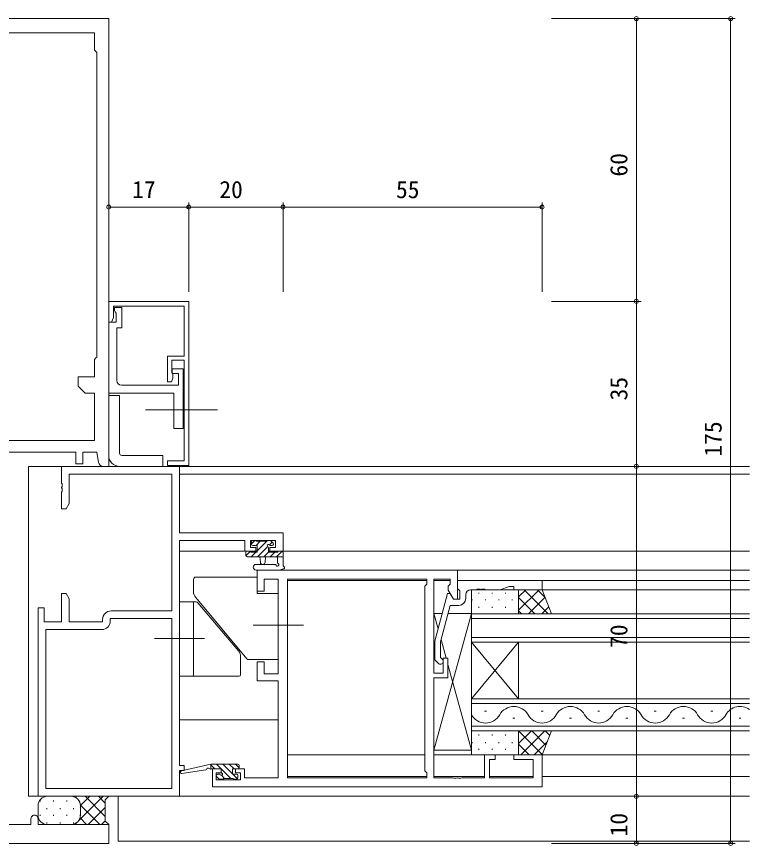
# Model space of a CAD drawing. Units: millimetres, scale not verified. Extents: x -594 to 539, y -420 to 386.
# Drawn here: x 5.4 to 161, y -187.9 to -12.1 of the extents above; entities that cross this region are included whole.
import ezdxf
from ezdxf.enums import TextEntityAlignment as Align

# ---------------------------------------------------------------- set-up
doc = ezdxf.new("R2010")
doc.units = ezdxf.units.MM
doc.header["$LTSCALE"] = 2
doc.linetypes.add('CHAIN2', pattern=[12, 9, -1, 1, -1])
for name, color, linetype, lineweight in [('0-3_YKK_11', 7, 'Continuous', 9), ('0-5_YKK_12', 2, 'Continuous', 9), ('0-6_YKK_13', 4, 'Continuous', 9), ('0-8_YKK_D', 6, 'Continuous', 9)]:
    doc.layers.add(name, color=color, linetype=linetype, lineweight=lineweight)
doc.styles.add('ＭＳ ゴシック', font='')
doc.styles.get('ＭＳ ゴシック').set_extended_font_data('MS Gothic')

msp = doc.modelspace()

# ---------------------------------------------------------------- linework, layer by layer
at = {"layer": '0-3_YKK_11'}
for p, q in [((-35, -12.48), (25, -12.48)), ((25, -12.48), (25, -107.48)), ((-32, -15.48), (22, -15.48)), ((22, -15.48), (22, -19.18)), ((22, -19.18), (22.3, -19.48)), ((22.3, -19.48), (22.5, -19.68)), ((22.5, -19.68), (22.5, -84.28)), ((22.5, -19.68), (22.5, -84.28)), ((25, -72.48), (42, -72.48)), ((25, -76.88), (25, -72.48)), ((26, -73.48), (26, -75.88)), ((41, -73.48), (26, -73.48)), ((26.2, -73.78), (26.2, -74.38)), ((27.8, -73.78), (26.2, -73.78)), ((27.8, -78.08), (27.8, -73.78)), ((41, -84.08), (41, -73.48)), ((42, -72.48), (42, -107.28)), ((26.2, -74.38), (26.4, -74.663)), ((26.4, -74.663), (26.6, -74.946)), ((26.6, -74.946), (26.6, -76.88)), ((25.6, -76.88), (25, -76.88)), ((26.6, -76.88), (25, -76.88)), ((25, -76.88), (25, -91.98)), ((26, -75.88), (25.6, -76.88)), ((26.7, -78.08), (27.8, -78.08)), ((26.7, -89.28), (26.7, -78.08)), ((22.5, -84.28), (22.3, -84.48)), ((37.5, -84.08), (41, -84.08)), ((37.5, -89.58), (37.5, -84.08)), ((22.3, -84.48), (22, -84.78)), ((22, -84.78), (22, -88.48)), ((38.4, -84.98), (38.4, -87.57)), ((41, -84.98), (38.4, -84.98)), ((41, -106.28), (41, -84.98)), ((38.4, -87.57), (38.597, -87.852)), ((38.5, -86.78), (38.5, -87.78)), ((40.8, -86.78), (38.5, -86.78)), ((38.5, -87.78), (39.8, -87.78)), ((38.597, -87.852), (38.597, -88.745)), ((39.8, -87.78), (39.8, -90.28)), ((40.8, -99.48), (40.8, -86.78)), ((18.5, -88.48), (18.5, -90.48)), ((22, -88.48), (18.5, -88.48)), ((38.294, -89.58), (37.5, -89.58)), ((38.597, -88.745), (38.294, -89.58)), ((18.5, -90.48), (20, -91.98)), ((39.8, -90.28), (27.7, -90.28)), ((20, -91.98), (22, -91.98)), ((22, -91.98), (22, -101.98)), ((25, -91.98), (38.8, -91.98)), ((38.8, -91.98), (38.8, -99.48)), ((38.8, -99.48), (40.8, -99.48)), ((22, -101.98), (-32, -101.98)), ((18, -104.48), (-1.5, -104.48)), ((18, -106.98), (18, -104.48)), ((19.5, -104.48), (19.5, -106.98)), ((22.5, -104.48), (19.5, -104.48)), ((22.861, -106.644), (22.5, -104.48)), ((19.5, -106.98), (18, -106.98)), ((37.5, -106.28), (41, -106.28)), ((37.5, -107.28), (37.5, -106.28)), ((15, -107.48), (40, -107.48)), ((15, -111.022), (15, -107.48)), ((25, -107.48), (23.847, -107.48)), ((42, -107.28), (37.5, -107.28)), ((40, -107.48), (40, -121.58)), ((16.63, -109.11), (16.63, -115.389)), ((38.37, -109.11), (16.63, -109.11)), ((38.37, -138.15), (38.37, -109.11)), ((15.12, -111.205), (15, -111.022)), ((15, -111.938), (15.12, -111.755)), ((15, -112.022), (15, -111.938)), ((15.12, -112.205), (15, -112.022)), ((15.12, -111.755), (15.12, -111.205)), ((15.12, -112.755), (15.12, -112.205)), ((15, -112.938), (15.12, -112.755)), ((15, -116.48), (15, -112.938)), ((16.63, -115.389), (16, -116.48)), ((16, -116.48), (15, -116.48)), ((40, -121.58), (62, -121.58)), ((62, -121.58), (62, -125.48)), ((53.9, -123.21), (40, -123.21)), ((40, -123.21), (40, -170.98)), ((53.9, -125.48), (53.9, -123.21)), ((55.1, -123.21), (55.1, -124.68)), ((60.37, -123.21), (55.1, -123.21)), ((55.1, -124.68), (56.2, -124.68)), ((56.2, -124.68), (56.2, -125.48)), ((59.2, -124.68), (60.37, -124.68)), ((59.2, -125.48), (59.2, -124.68)), ((60.37, -124.68), (60.37, -123.21)), ((56.2, -125.48), (53.9, -125.48)), ((62, -125.48), (59.2, -125.48)), ((56.5, -129.48), (56.5, -133.98)), ((99, -129.48), (56.5, -129.48)), ((99, -135.68), (99, -129.48)), ((58, -131.41), (61, -131.41)), ((58, -133.98), (58, -131.41)), ((61, -131.41), (61, -151.48)), ((92.5, -131.41), (62.93, -131.41)), ((62.93, -131.41), (62.93, -173.55)), ((62.93, -131.41), (62.93, -173.55)), ((92.5, -132.48), (92.5, -131.41)), ((94, -131.41), (97.5, -131.41)), ((94, -151.38), (94, -131.41)), ((97.5, -131.41), (97.5, -132.48)), ((99, -133.38), (99, -131.68)), ((99, -131.68), (117, -131.68)), ((117, -131.68), (117, -133.68)), ((92.07, -132.91), (92.5, -132.48)), ((92.07, -172.05), (92.07, -132.91)), ((97.5, -132.48), (97.07, -132.91)), ((97.07, -132.91), (97.07, -133.723)), ((99.3, -133.68), (99, -133.38)), ((103.225, -133.56), (103.042, -133.68)), ((103.775, -133.56), (103.225, -133.56)), ((103.958, -133.68), (103.775, -133.56)), ((104.225, -133.56), (104.042, -133.68)), ((104.775, -133.56), (104.225, -133.56)), ((104.958, -133.68), (104.775, -133.56)), ((110, -132.98), (108.077, -133.68)), ((111, -132.98), (110, -132.98)), ((111, -133.68), (111, -132.98)), ((15, -134.48), (16, -134.48)), ((15, -140.48), (15, -134.48)), ((16, -134.48), (16.63, -135.571)), ((56.5, -133.98), (58, -133.98)), ((94.2, -144.583), (96.907, -134.48)), ((96.907, -134.48), (97.507, -134.48)), ((97.07, -133.723), (98.2, -135.68)), ((97.507, -134.48), (98.2, -135.68)), ((99.5, -133.88), (99.3, -133.68)), ((99.5, -135.68), (99.5, -133.88)), ((100.8, -134.68), (100.8, -135.48)), ((103.042, -133.68), (101.8, -133.68)), ((104.042, -133.68), (103.958, -133.68)), ((108.077, -133.68), (104.958, -133.68)), ((117, -133.68), (111, -133.68)), ((16.63, -135.571), (16.63, -140.48)), ((97.48, -136.98), (95.4, -144.741)), ((99.3, -136.98), (97.48, -136.98)), ((98.2, -135.68), (99.5, -135.68)), ((98.2, -135.68), (99, -135.68)), ((10, -137.48), (11.3, -137.48)), ((10, -177.48), (10, -137.48)), ((11.3, -137.48), (11.3, -140.48)), ((25.5, -138.15), (38.37, -138.15)), ((11.3, -140.48), (15, -140.48)), ((16.63, -140.48), (23.7, -140.48)), ((23.7, -140.48), (23.7, -139.95)), ((25.33, -139.78), (25.33, -140.31)), ((38.37, -139.78), (25.33, -139.78)), ((38.37, -175.85), (38.37, -139.78)), ((38.37, -175.85), (38.37, -139.78)), ((11.63, -142.11), (11.63, -175.85)), ((23.53, -142.11), (11.63, -142.11)), ((94.2, -148.529), (94.2, -144.583)), ((95.4, -144.741), (95.4, -148.032)), ((56.5, -148.98), (56.5, -152.98)), ((58, -148.98), (56.5, -148.98)), ((58, -151.48), (58, -148.98)), ((94.976, -149.304), (94.2, -148.529)), ((95.4, -148.032), (95.824, -148.456)), ((96, -148.18), (96, -151.38)), ((97, -148.18), (96, -148.18)), ((97, -152.38), (97, -148.18)), ((56.5, -152.98), (61, -152.98)), ((61, -151.48), (58, -151.48)), ((61, -152.98), (61, -173.55)), ((96, -151.38), (94, -151.38)), ((94, -152.38), (97, -152.38)), ((94, -173.55), (94, -152.38)), ((104.8, -168.68), (104.8, -173.55)), ((107, -168.68), (104.8, -168.68)), ((107, -169.68), (107, -168.68)), ((111, -168.68), (111, -169.68)), ((117, -168.68), (111, -168.68)), ((117, -175.48), (117, -168.68)), ((105.8, -169.68), (107, -169.68)), ((105.8, -173.55), (105.8, -169.68)), ((111, -169.68), (115.07, -169.68)), ((115.07, -169.68), (115.07, -173.55)), ((40, -170.98), (41, -170.98)), ((40, -171.98), (40, -177.48)), ((41, -171.98), (40, -171.98)), ((41, -170.98), (41, -171.98)), ((47, -171.68), (47, -175.48)), ((48.9, -171.68), (47, -171.68)), ((48.9, -172.48), (48.9, -171.68)), ((51.9, -171.68), (51.9, -172.48)), ((53.8, -171.68), (51.9, -171.68)), ((53.8, -172.75), (53.8, -171.68)), ((92.5, -172.48), (92.07, -172.05)), ((47.8, -172.48), (48.9, -172.48)), ((47.8, -173.98), (47.8, -172.48)), ((53, -173.98), (47.8, -173.98)), ((51.9, -172.48), (53, -172.48)), ((53, -172.48), (53, -173.98)), ((53.8, -173.55), (53.8, -172.75)), ((61, -173.55), (53.8, -173.55)), ((62.93, -173.55), (92.5, -173.55)), ((92.5, -173.55), (92.5, -172.48)), ((98.042, -173.55), (94, -173.55)), ((98.225, -173.67), (98.042, -173.55)), ((98.775, -173.67), (98.225, -173.67)), ((98.958, -173.55), (98.775, -173.67)), ((99.042, -173.55), (98.958, -173.55)), ((99.225, -173.67), (99.042, -173.55)), ((99.775, -173.67), (99.225, -173.67)), ((99.958, -173.55), (99.775, -173.67)), ((104.8, -173.55), (99.958, -173.55)), ((115.07, -173.55), (105.8, -173.55)), ((11.63, -175.85), (38.37, -175.85)), ((47, -175.48), (117, -175.48)), ((40, -177.48), (10, -177.48)), ((8.5, -183.48), (8.5, -182.23)), ((10, -182.23), (10, -183.48)), ((-1.5, -183.48), (8.5, -183.48)), ((10, -183.48), (25, -183.48)), ((25, -183.48), (25, -187.48)), ((25, -187.48), (-35, -187.48))]:
    msp.add_line(p, q, dxfattribs=at)
for centre, radius, start, end in [((27.7, -89.28), 1, 180, 269.99998), ((23.847, -106.48), 1, 189.46231, 270), ((101.8, -134.68), 1, 90, 179.99998), ((99.3, -135.48), 1.5, 270, 359.99998), ((25.5, -139.95), 1.8, 90, 179.99998), ((23.53, -140.31), 1.8, 270, 359.99998), ((95.4, -148.88), 0.6, 224.99998, 45), ((9.25, -182.23), 0.75, 359.99998, 180)]:
    msp.add_arc(centre, radius, start, end, dxfattribs=at)
at = {"layer": '0-5_YKK_12'}
for p, q in [((8, -107.48), (15.5, -107.48)), ((8, -177.48), (8, -107.48)), ((39.7, -107.48), (161, -107.48)), ((40, -109.11), (161, -109.11)), ((40, -125.48), (56.5, -125.48)), ((58.9, -125.48), (161, -125.48)), ((62.93, -129.48), (161, -129.48)), ((62.93, -131.68), (92.499, -131.68)), ((62.93, -173.28), (62.93, -131.71)), ((94.002, -131.68), (97.499, -131.68)), ((99, -131.68), (161, -131.68)), ((117, -133.68), (161, -133.68)), ((161, -138.78), (102, -138.78)), ((102, -138.78), (102, -144.78)), ((102, -139.78), (161, -139.78)), ((161, -143.78), (102, -143.78)), ((102, -144.78), (161, -144.78)), ((102, -144.78), (112, -156.78)), ((102, -156.78), (112, -144.78)), ((102, -156.78), (102, -144.78)), ((112, -156.78), (112, -144.78)), ((161, -156.78), (102, -156.78)), ((102, -156.78), (102, -163.58)), ((102, -157.78), (161, -157.78)), ((104.8, -159.42), (105.2, -159.42)), ((116.8, -159.42), (117.2, -159.42)), ((128.8, -159.42), (129.2, -159.42)), ((140.8, -159.42), (141.2, -159.42)), ((152.8, -159.42), (153.2, -159.42)), ((40, -161.28), (61, -161.28)), ((110.8, -160.94), (111.2, -160.94)), ((122.8, -160.94), (123.2, -160.94)), ((134.8, -160.94), (135.2, -160.94)), ((146.8, -160.94), (147.2, -160.94)), ((158.8, -160.94), (159.2, -160.94)), ((161, -162.58), (102, -162.58)), ((102, -163.58), (161, -163.58)), ((62.93, -168.68), (92.07, -168.68)), ((94, -168.68), (161, -168.68)), ((40.5, -172.073), (40.5, -171.98)), ((62.93, -173.28), (92.499, -173.28)), ((94.002, -173.28), (104.799, -173.28)), ((105.802, -173.28), (115.069, -173.28)), ((117, -173.28), (161, -173.28)), ((10.3, -177.48), (8, -177.48)), ((27, -177.48), (27, -186.98)), ((39.7, -177.48), (161, -177.48)), ((161, -186.98), (27, -186.98))]:
    msp.add_line(p, q, dxfattribs=at)
for centre, start, end in [((111, -161.857), 29.20253, 150.79745), ((123, -161.857), 29.20253, 150.79745), ((135, -161.857), 29.20253, 150.79745), ((147, -161.857), 29.20253, 150.79745), ((159, -161.857), 54.41333, 150.79745), ((105, -158.503), 209.20253, 330.79745), ((117, -158.503), 209.20253, 330.79745), ((129, -158.503), 209.20253, 330.79745), ((141, -158.503), 209.20253, 330.79745), ((153, -158.503), 209.20253, 330.79745)]:
    msp.add_arc(centre, 3.437, start, end, dxfattribs=at)
at = {"layer": '0-6_YKK_13'}
for p, q in [((25, -92.48), (25, -105.18)), ((27.3, -92.48), (25, -92.48)), ((27.3, -104.68), (27.3, -92.48)), ((36.5, -105.18), (27.8, -105.18)), ((36.5, -107.48), (36.5, -105.18)), ((27.3, -107.48), (36.5, -107.48)), ((56.031, -123.18), (55.3, -123.911)), ((55.3, -123.98), (55.3, -123.48)), ((55.6, -123.18), (56.1, -123.18)), ((56.5, -124.28), (55.6, -124.28)), ((57.178, -123.38), (56.278, -124.28)), ((56.3, -123.38), (58.4, -123.38)), ((58.725, -123.18), (56.5, -125.405)), ((56.5, -125.68), (56.5, -124.28)), ((58.763, -124.489), (56.572, -126.68)), ((58.6, -123.18), (59.2, -123.18)), ((58.9, -124.741), (58.9, -125.68)), ((59.698, -123.554), (59.109, -124.143)), ((59.7, -124.28), (59.361, -124.28)), ((59.412, -123.268), (59.912, -123.768)), ((54.1, -126.38), (54.1, -125.78)), ((55.067, -125.492), (54.108, -126.45)), ((54.4, -125.48), (55, -125.48)), ((55.2, -125.68), (56.5, -125.68)), ((56.225, -125.68), (55.225, -126.68)), ((58.92, -125.68), (57.92, -126.68)), ((58.9, -125.68), (60.9, -125.68)), ((60.267, -125.68), (59.267, -126.68)), ((61.797, -125.496), (60.614, -126.68)), ((61.1, -125.48), (61.7, -125.48)), ((62, -125.78), (62, -128.46)), ((62, -126.68), (54.4, -126.68)), ((56.272, -128.28), (60.233, -128.277)), ((57.1, -126.68), (57.202, -127.824)), ((58.3, -126.68), (58.198, -127.824)), ((60.8, -127.86), (60.8, -126.68)), ((62, -126.641), (61.961, -126.68)), ((56.272, -129.48), (61.434, -129.48)), ((43, -134.047), (43, -131.48)), ((43.5, -130.98), (56.5, -130.98)), ((54.35, -148.301), (43.468, -135.333)), ((102, -133.68), (112, -133.68)), ((102, -138.78), (102, -133.68)), ((103.57, -134.284), (103.57, -134.484)), ((106.4, -134.284), (106.4, -134.484)), ((109.23, -134.284), (109.23, -134.484)), ((112, -133.68), (112, -138.78)), ((112, -133.68), (117, -133.68)), ((112, -138.78), (112, -133.68)), ((112, -138.026), (116.346, -133.68)), ((112, -135.198), (113.518, -133.68)), ((112, -135.336), (115.445, -138.78)), ((113.173, -133.68), (118.273, -138.78)), ((114.075, -138.78), (117.613, -135.242)), ((116.001, -133.68), (117.644, -135.323)), ((117, -133.68), (119, -138.78)), ((40, -136.23), (42.7, -136.23)), ((40, -136.23), (40, -151.98)), ((42.7, -136.23), (43.567, -136.23)), ((43, -151.68), (43, -136.53)), ((43.95, -136.409), (52.532, -146.637)), ((102.155, -135.699), (102.155, -135.899)), ((104.985, -135.699), (104.985, -135.899)), ((107.815, -135.699), (107.815, -135.899)), ((110.645, -135.699), (110.645, -135.899)), ((94, -138.68), (94, -151.08)), ((95.782, -138.68), (94, -138.68)), ((94, -167.68), (102, -138.68)), ((94, -138.68), (94.904, -141.957)), ((102, -138.68), (97.024, -138.68)), ((102, -167.68), (102, -138.68)), ((112, -138.78), (102, -138.78)), ((102.155, -138.729), (102.155, -138.78)), ((103.57, -137.314), (103.57, -137.514)), ((104.985, -138.729), (104.985, -138.78)), ((106.4, -137.314), (106.4, -137.514)), ((107.815, -138.729), (107.815, -138.78)), ((109.23, -137.314), (109.23, -137.514)), ((110.645, -138.729), (110.645, -138.78)), ((112, -138.164), (112.616, -138.78)), ((119, -138.78), (112, -138.78)), ((116.903, -138.78), (118.409, -137.274)), ((95.534, -144.241), (96.621, -148.18)), ((53, -147.922), (53, -151.68)), ((61, -148.48), (54.733, -148.48)), ((97, -149.555), (102, -167.68)), ((42.7, -151.98), (40, -151.98)), ((52.7, -151.98), (42.7, -151.98)), ((94, -152.68), (94, -167.68)), ((102, -163.58), (102, -168.68)), ((112, -163.58), (102, -163.58)), ((103.57, -164.584), (103.57, -164.384)), ((106.4, -164.584), (106.4, -164.384)), ((109.23, -164.584), (109.23, -164.384)), ((112, -168.68), (112, -163.58)), ((119, -163.58), (112, -163.58)), ((112, -163.58), (112, -168.68)), ((114.73, -163.58), (112, -166.31)), ((117.017, -168.637), (112, -163.62)), ((117.559, -163.58), (112.459, -168.68)), ((117.814, -166.605), (114.789, -163.58)), ((117, -168.68), (119, -163.58)), ((118.611, -164.573), (117.617, -163.58)), ((102.155, -166.199), (102.155, -165.999)), ((104.985, -166.199), (104.985, -165.999)), ((107.815, -166.199), (107.815, -165.999)), ((110.645, -166.199), (110.645, -165.999)), ((114.232, -168.68), (112, -166.448)), ((118.105, -165.862), (115.287, -168.68)), ((94, -167.68), (102, -167.68)), ((102, -168.68), (112, -168.68)), ((103.57, -167.614), (103.57, -167.414)), ((106.4, -167.614), (106.4, -167.414)), ((109.23, -167.614), (109.23, -167.414)), ((112, -168.68), (117, -168.68)), ((46.7, -170.68), (40.434, -172.088)), ((45.587, -171.86), (40.548, -172.676)), ((46.7, -171.68), (46.613, -171.694)), ((46.7, -170.68), (46.7, -171.68)), ((52.398, -170.68), (46.7, -170.68)), ((46.7, -170.823), (47.557, -171.68)), ((48.898, -171.68), (46.7, -171.68)), ((47.904, -170.68), (50.904, -173.68)), ((48.898, -172.319), (48.898, -171.68)), ((49.251, -170.68), (51.298, -172.727)), ((50.598, -170.68), (51.598, -171.68)), ((52.398, -171.68), (51.298, -171.68)), ((51.298, -171.68), (51.298, -172.78)), ((51.945, -170.68), (52.694, -171.429)), ((52.698, -170.98), (52.698, -171.38)), ((48.386, -173.792), (47.886, -173.292)), ((48.098, -172.78), (48.437, -172.78)), ((49.198, -173.88), (48.598, -173.88)), ((48.907, -173.03), (49.557, -173.68)), ((51.398, -173.68), (49.398, -173.68)), ((51.298, -172.78), (52.098, -172.78)), ((51.351, -172.78), (52.335, -173.764)), ((52.098, -173.88), (51.598, -173.88)), ((52.398, -173.08), (52.398, -173.58)), ((17, -177.48), (12, -177.48)), ((25, -177.48), (17, -177.48)), ((17.142, -177.48), (17.148, -177.486)), ((17.923, -177.706), (18.149, -177.48)), ((18.582, -182.704), (23.806, -177.48)), ((19, -179.457), (20.977, -177.48)), ((19.971, -177.48), (24.25, -181.76)), ((22.799, -177.48), (24.25, -178.931)), ((24.25, -178.23), (25, -177.48)), ((24.25, -178.23), (25, -177.48)), ((10.472, -178.604), (10.472, -178.404)), ((13.302, -178.604), (13.302, -178.404)), ((16.132, -178.604), (16.132, -178.404)), ((18.995, -179.332), (23.142, -183.48)), ((24.25, -182.73), (24.25, -178.23)), ((24.25, -182.73), (24.25, -178.23)), ((10, -179.48), (10, -181.48)), ((11.887, -180.219), (11.887, -180.019)), ((14.717, -180.219), (14.717, -180.019)), ((17.547, -180.219), (17.547, -180.019)), ((19, -179.48), (19, -181.48)), ((19, -181.48), (19, -179.48)), ((20.634, -183.48), (24.25, -179.864)), ((10.472, -181.634), (10.472, -181.434)), ((13.302, -181.634), (13.302, -181.434)), ((16.132, -181.634), (16.132, -181.434)), ((18.909, -182.076), (20.314, -183.48)), ((18.962, -181.634), (18.962, -181.434)), ((23.463, -183.48), (24.25, -182.693)), ((25, -183.48), (24.25, -182.73)), ((25, -183.48), (24.25, -182.73)), ((11.887, -183.249), (11.887, -183.049)), ((12, -183.48), (17, -183.48)), ((14.717, -183.249), (14.717, -183.049)), ((17, -183.48), (25, -183.48)), ((17.437, -183.432), (17.485, -183.48)), ((17.547, -183.249), (17.547, -183.049)), ((17.806, -183.48), (18.224, -183.062))]:
    msp.add_line(p, q, dxfattribs=at)
at = {"layer": '0-6_YKK_13', "linetype": 'CHAIN2'}
for p, q in [((32.8, -95.48), (48.1, -95.48)), ((55.685, -141.18), (66.315, -141.18)), ((34.685, -143.98), (45.315, -143.98))]:
    msp.add_line(p, q, dxfattribs=at)
at = {"layer": '0-6_YKK_13'}
for points in [[(61, -134.48), (56.5, -134.48), (56.5, -130.98)], [(61, -134.48), (61, -148.48), (61, -134.48)]]:
    msp.add_lwpolyline(points, dxfattribs=at)
for centre, radius, start, end in [((27.3, -105.18), 2.3, 180, 270), ((27.8, -104.68), 0.5, 180, 270), ((55.6, -123.48), 0.3, 90, 180), ((55.6, -123.98), 0.3, 180, 270), ((56.1, -123.38), 0.2, 0, 90), ((58.6, -123.38), 0.2, 90, 180), ((58.9, -124.28), 0.25, 33.05573, 236.94426), ((58.6, -124.741), 0.3, 0, 56.94426), ((59.361, -123.98), 0.3, 213.05573, 270), ((59.2, -123.48), 0.3, 45, 90), ((59.7, -123.98), 0.3, 270, 45), ((54.4, -125.78), 0.3, 90, 180), ((54.4, -126.38), 0.3, 180, 270), ((55, -125.68), 0.2, 0, 90), ((61.1, -125.68), 0.2, 90, 180), ((61.7, -125.78), 0.3, 0, 90), ((56.273, -128.88), 0.6, 90.04022, 270.04022), ((57.7, -127.78), 0.5, 185.09206, 354.90793), ((60.233, -128.577), 0.3, 19.18974, 90.04022), ((60.8, -128.38), 0.3, 199.18974, 60), ((61.1, -127.86), 0.3, 180, 239.99998), ((61.434, -129.18), 0.3, 270, 319.47121), ((61.89, -129.57), 0.3, 79.47121, 139.47121), ((62, -128.98), 0.3, 259.47121, 60), ((62.3, -128.46), 0.3, 180, 239.99998), ((43.5, -131.48), 0.5, 90, 180), ((45, -134.047), 2, 180, 220), ((42.7, -136.53), 0.3, 0, 90), ((43.567, -136.73), 0.5, 40, 90), ((51, -147.922), 2, 0, 40), ((54.733, -147.98), 0.5, 220, 270), ((42.7, -151.68), 0.3, 270, 0), ((52.7, -151.68), 0.3, 270, 0), ((40.5, -172.38), 0.3, 102.65862, 279.19753), ((45.539, -171.564), 0.3, 279.19753, 339.19753), ((46.1, -171.777), 0.3, 39.19753, 159.19753), ((46.565, -171.398), 0.3, 219.19753, 279.19753), ((49.198, -172.319), 0.3, 180, 236.94426), ((52.398, -170.98), 0.3, 0, 90), ((52.398, -171.38), 0.3, 270, 0), ((48.098, -173.08), 0.3, 90, 225), ((48.598, -173.58), 0.3, 225, 270), ((48.437, -173.08), 0.3, 33.05573, 90), ((48.898, -172.78), 0.25, 213.05573, 56.94426), ((49.198, -173.68), 0.2, 270, 0), ((51.598, -173.68), 0.2, 180, 270), ((52.098, -173.08), 0.3, 0, 90), ((52.098, -173.58), 0.3, 270, 0), ((12, -179.48), 2, 90, 180), ((17, -179.48), 2, 0, 90), ((17, -179.48), 2, 0, 90), ((12, -181.48), 2, 180, 270), ((17, -181.48), 2, 270, 0), ((17, -181.48), 2, 270, 0)]:
    msp.add_arc(centre, radius, start, end, dxfattribs=at)
at = {"layer": '0-8_YKK_D'}
for p, q in [((119, -12.48), (138, -12.48)), ((119, -12.48), (158, -12.48)), ((137, -12.48), (137, -72.48)), ((157, -12.48), (157, -187.48)), ((25, -70.48), (25, -51.48)), ((42, -52.48), (25, -52.48)), ((42, -70.48), (42, -51.48)), ((42, -70.48), (42, -51.48)), ((62, -52.48), (42, -52.48)), ((62, -70.48), (62, -51.48)), ((62, -70.48), (62, -51.48)), ((117, -52.48), (62, -52.48)), ((117, -70.48), (117, -51.48)), ((119, -72.48), (138, -72.48)), ((119, -72.48), (138, -72.48)), ((137, -107.48), (137, -72.48)), ((119, -107.48), (138, -107.48)), ((129, -107.48), (138, -107.48)), ((137, -177.48), (137, -107.48)), ((119, -177.48), (138, -177.48)), ((119, -177.48), (138, -177.48)), ((137, -187.48), (137, -177.48)), ((119, -187.48), (138, -187.48)), ((119, -187.48), (158, -187.48))]:
    msp.add_line(p, q, dxfattribs=at)
for centre in [(137, -12.48), (157, -12.48), (25, -52.48), (42, -52.48), (42, -52.48), (62, -52.48), (62, -52.48), (117, -52.48), (137, -72.48), (137, -72.48), (137, -107.48), (137, -107.48), (137, -177.48), (137, -177.48), (137, -187.48), (157, -187.48)]:
    msp.add_circle(centre, 0.425, dxfattribs=at)

# ---------------------------------------------------------------- texts
at = {"layer": '0-8_YKK_D', "color": 4, "style": 'ＭＳ ゴシック'}
for s, p in [('60', (136.2, -46)), ('35', (136.2, -93.5)), ('175', (156.2, -105.42)), ('70', (136.2, -146)), ('10', (136.2, -186))]:
    msp.add_text(s, height=3.666, rotation=90, dxfattribs=at).set_placement(p, align=Align.BOTTOM_LEFT)
for s, p in [('17', (29.98, -51.68)), ('20', (48.48, -51.68)), ('55', (85.98, -51.68))]:
    msp.add_text(s, height=3.666, dxfattribs=at).set_placement(p, align=Align.BOTTOM_LEFT)

doc.saveas('drawing.dxf')
